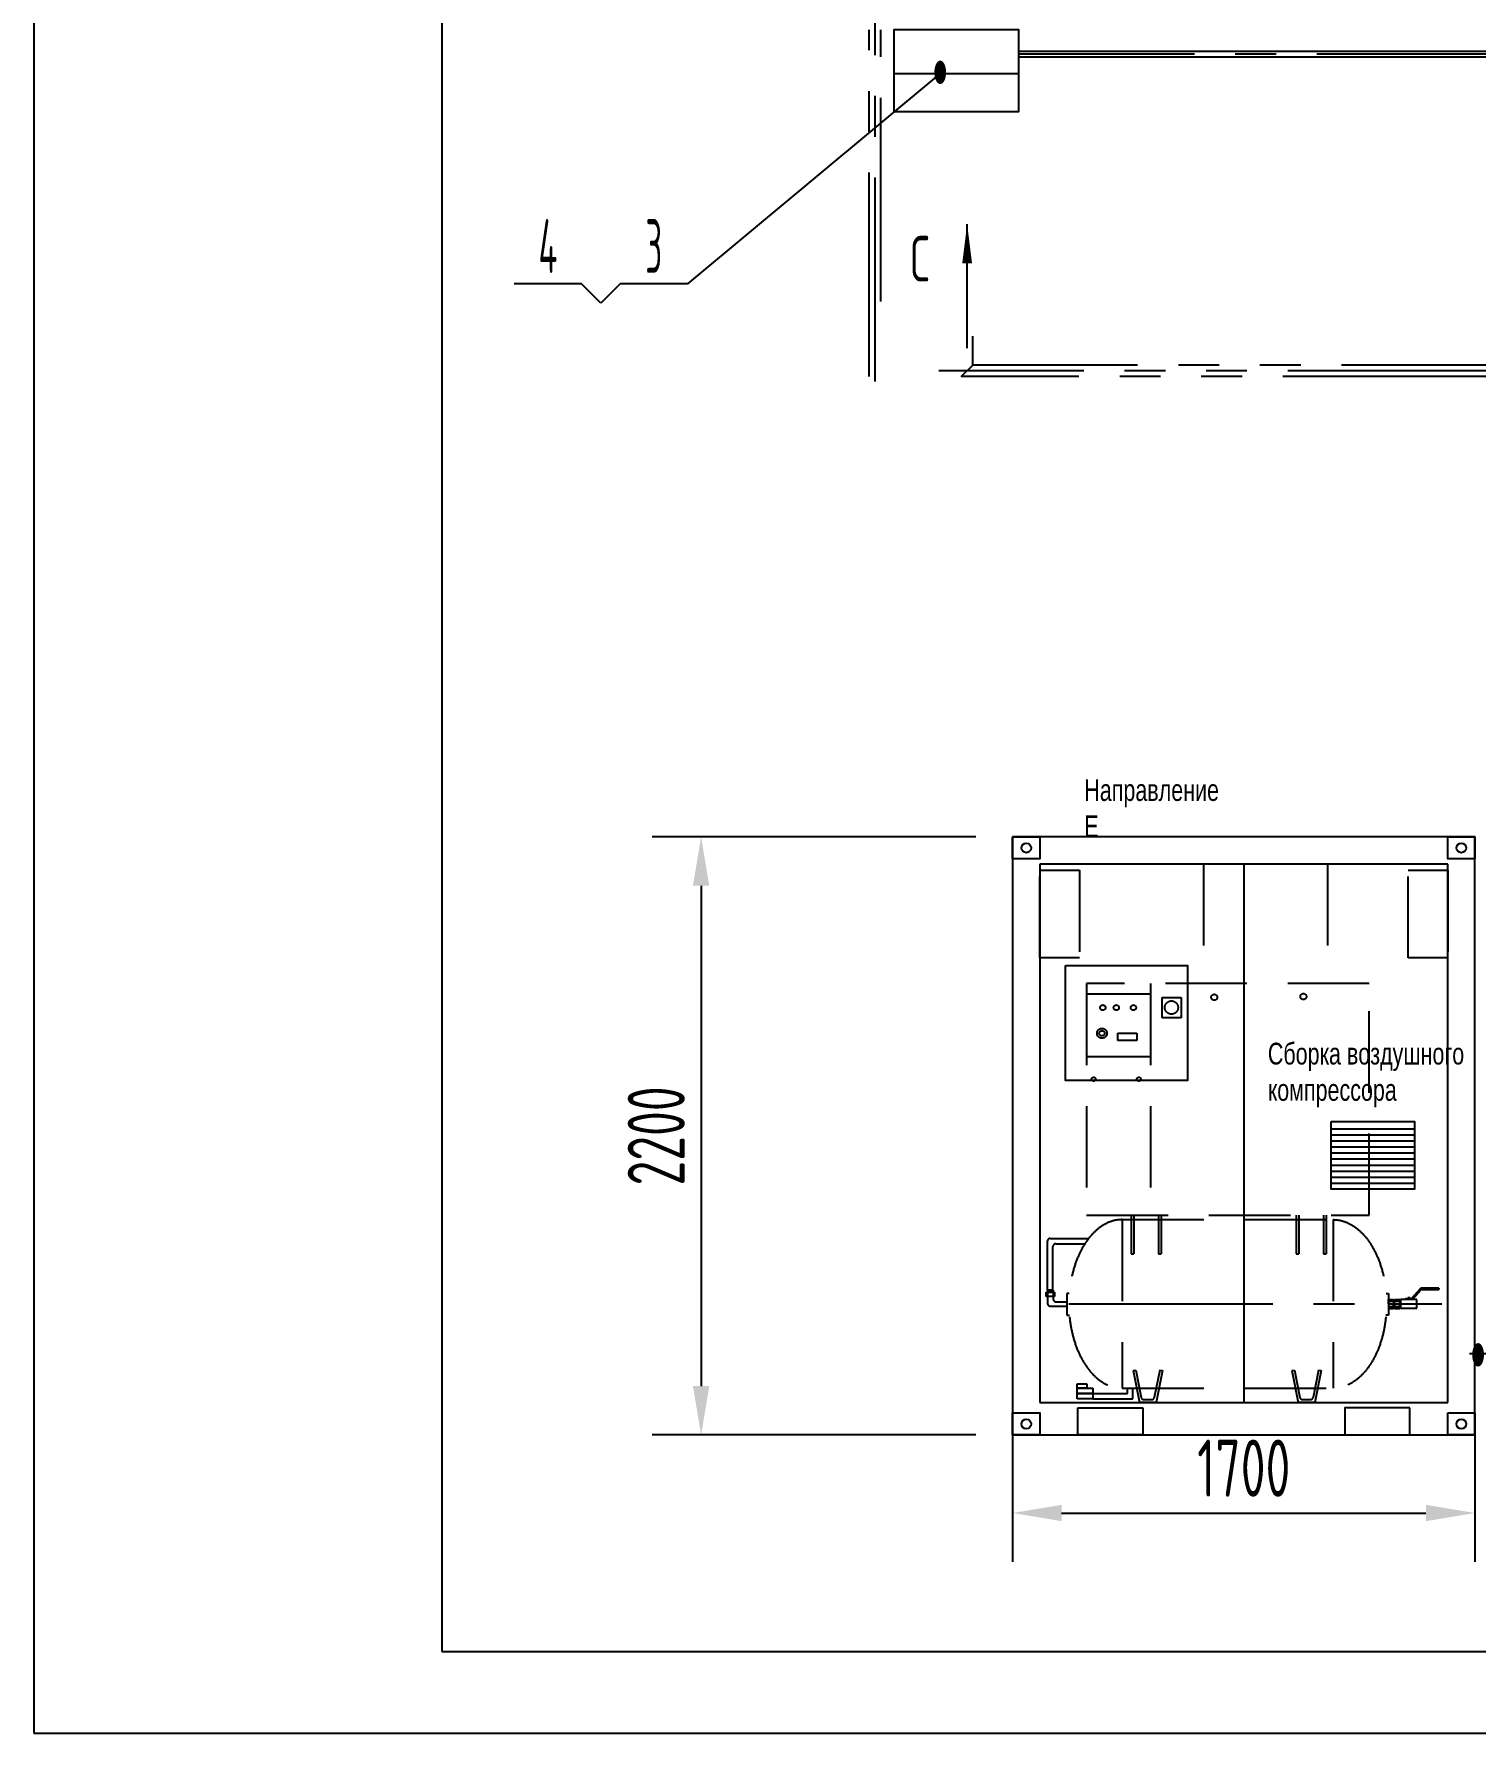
# Model space of a CAD drawing. Header units: millimetres. Extents: x 0 to 25200, y 0 to 17820.
# Drawn here: x 0 to 5300, y 0 to 6249 of the extents above; entities that cross this region are included whole.
import ezdxf
from ezdxf.enums import TextEntityAlignment as Align

# ---------------------------------------------------------------- set-up
doc = ezdxf.new("R2010")
doc.units = ezdxf.units.MM
doc.header["$LTSCALE"] = 600
for name, pattern in [('F', [0.75, 0.5, -0.25]), ('G', [2, 1.25, -0.25, 0.25, -0.25]), ('K', [2.5, 1.25, -0.25, 0.25, -0.25, 0.25, -0.25])]:
    doc.linetypes.add(name, pattern=pattern)
for name, color, linetype in [('01', 7, 'Continuous'), ('02', 1, 'Continuous'), ('04', 2, 'F'), ('05', 4, 'G'), ('07', 6, 'K'), ('08', 1, 'Continuous'), ('11', 3, 'Continuous')]:
    doc.layers.add(name, color=color, linetype=linetype)
doc.styles.get("Standard").update_dxf_attribs({"font": 'isocp', "width": 0.707, "bigfont": 'intecad.shx'})
doc.dimstyles.new('INTE', dxfattribs={"dimscale": 60, "dimtxt": 3.5, "dimasz": 3, "dimexe": 3, "dimexo": 0, "dimgap": 1, "dimtad": 1, "dimdsep": 46, "dimtxsty": 'Standard', "dimcen": 0, "dimclrd": 1, "dimclre": 1, "dimclrt": 3, "dimadec": 0, "dimazin": 0, "dimtfac": 1, "dimtmove": 0, "dimatfit": 0, "dimfxl": 1, "dimarcsym": 0})

# ---------------------------------------------------------------- blocks, each defined once
blk = doc.blocks.new('*D546')
at = {"layer": '08', "color": 1, "lineweight": -2}
for p, q in [((3463.8, 3296.1), (2273.5, 3296.1)), ((2453.5, 3116.1), (2453.5, 1276.1)), ((3463.8, 1096.1), (2273.5, 1096.1))]:
    blk.add_line(p, q, dxfattribs=at)
at = {"layer": '08', "color": 1}
for points in [[(2423.5, 3116.1), (2483.5, 3116.1), (2453.5, 3296.1)], [(2423.5, 1276.1), (2483.5, 1276.1), (2453.5, 1096.1)]]:
    blk.add_solid(points, dxfattribs=at)
at = {"layer": 'Defpoints', "color": 0}
for p in [(3463.8, 3296.1), (2453.5, 1096.1), (3463.8, 1096.1)]:
    blk.add_point(p, dxfattribs=at)
at = {"layer": '08', "color": 3, "insert": (2288.5, 2196.1), "char_height": 210, "attachment_point": 5, "rotation": 90}
blk.add_mtext('2200', dxfattribs=at)
blk = doc.blocks.new('*D547')
at = {"layer": '08', "color": 1, "lineweight": -2}
for p, q in [((3599.3, 1096.1), (3599.3, 629.2)), ((5299.3, 1096.1), (5299.3, 629.2)), ((3779.3, 809.2), (5119.3, 809.2))]:
    blk.add_line(p, q, dxfattribs=at)
at = {"layer": '08', "color": 1}
for points in [[(3779.3, 839.2), (3779.3, 779.2), (3599.3, 809.2)], [(5119.3, 839.2), (5119.3, 779.2), (5299.3, 809.2)]]:
    blk.add_solid(points, dxfattribs=at)
at = {"layer": 'Defpoints', "color": 0}
for p in [(3599.3, 1096.1), (5299.3, 1096.1), (5299.3, 809.2)]:
    blk.add_point(p, dxfattribs=at)
at = {"layer": '08', "color": 3, "insert": (4449.3, 974.2), "char_height": 210, "attachment_point": 5}
blk.add_mtext('1700', dxfattribs=at)
blk = doc.blocks.new('*U571')
at = {"layer": '01'}
for p, q in [((-18.7, 16.5), (0, 16.5)), ((-18.7, 0), (-18.7, 16.5)), ((-18.7, 10), (0, 10)), ((0, 16.5), (0, 0)), ((0, -16.5), (0, 0)), ((-18.7, 0), (-18.7, -16.5)), ((-18.7, -10), (0, -10)), ((-18.7, -16.5), (0, -16.5))]:
    blk.add_line(p, q, dxfattribs=at)
at = {"layer": '05'}
blk.add_line((-19.8, 0), (1.1, 0), dxfattribs=at)
blk = doc.blocks.new('*U589')
at = {"layer": '01'}
for points in [[(25, 292), (25, 5)], [(25, 5), (415, 5)]]:
    blk.add_lwpolyline(points, dxfattribs=at)
at = {"layer": '02'}
for points in [[(0, 297), (0, 0)], [(0, 0), (420, 0)]]:
    blk.add_lwpolyline(points, dxfattribs=at)

msp = doc.modelspace()

# ---------------------------------------------------------------- linework, layer by layer
for p, q in [((3599.293, 3296.106), (3599.293, 1096.106)), ((5299.293, 3296.106), (3599.293, 3296.106)), ((5299.293, 1096.106), (5299.293, 3296.106)), ((3699.293, 3196.106), (3699.293, 1216.106)), ((5199.293, 3196.106), (3699.293, 3196.106)), ((5199.293, 1216.106), (5199.293, 3196.106)), ((3699.293, 1216.106), (5199.293, 1216.106)), ((3838.669, 1096.106), (3838.669, 1196.106)), ((4077.848, 1196.106), (4077.848, 1096.106)), ((3599.293, 1096.106), (5299.293, 1096.106)), ((4077.848, 1096.106), (3838.669, 1096.106))]:
    msp.add_line(p, q)
for points in [[(3599.293, 3296.106), (3699.293, 3296.106), (3699.293, 3214.882), (3599.293, 3214.882)], [(5199.293, 3296.106), (5299.293, 3296.106), (5299.293, 3214.882), (5199.293, 3214.882)], [(5059.917, 1196.106), (4820.738, 1196.106), (4820.738, 1096.106), (5059.917, 1096.106)], [(3599.293, 1177.33), (3699.293, 1177.33), (3699.293, 1096.106), (3599.293, 1096.106)], [(5199.293, 1177.33), (5299.293, 1177.33), (5299.293, 1096.106), (5199.293, 1096.106)]]:
    msp.add_lwpolyline(points, close=True)
for centre in [(3649.293, 3255.494), (5249.293, 3255.494), (3649.293, 1136.718), (5249.293, 1136.718)]:
    msp.add_circle(centre, 17.656)
at = {"layer": '01'}
for p, q in [((7803.452, 6184.094), (3622.185, 6184.094)), ((7803.452, 6164.094), (3622.185, 6164.094)), ((4449.293, 3196.106), (4449.293, 1216.106)), ((4770.496, 2222.195), (5076.963, 2222.195)), ((4770.496, 2200.012), (5076.963, 2200.012)), ((4770.496, 2177.828), (5076.963, 2177.828)), ((4770.496, 2155.645), (5076.963, 2155.645)), ((4770.496, 2133.462), (5076.963, 2133.462)), ((4770.496, 2111.279), (5076.963, 2111.279)), ((4770.496, 2089.096), (5076.963, 2089.096)), ((4770.496, 2066.912), (5076.963, 2066.912)), ((4770.496, 2044.729), (5076.963, 2044.729)), ((4770.496, 2022.546), (5076.963, 2022.546))]:
    msp.add_line(p, q, dxfattribs=at)
at = {"layer": '01', "color": 7, "linetype": 'Continuous'}
for points in [[(3162.185, 5963.696), (3622.185, 5963.696), (3622.185, 6263.696), (3162.185, 6263.696)], [(3162.185, 6103.696), (3622.185, 6103.696), (3622.185, 6263.696), (3162.185, 6263.696)]]:
    msp.add_lwpolyline(points, close=True, dxfattribs=at)
at = {"layer": '01'}
for points in [[(3794.076, 2822.493), (4242.356, 2822.493), (4242.356, 2400.22), (3794.076, 2400.22)], [(4770.496, 2249.317), (5076.963, 2249.317), (5076.963, 2000.363), (4770.496, 2000.363)]]:
    msp.add_lwpolyline(points, close=True, dxfattribs=at)
at = {"layer": '02'}
for p, q in [((3332.96, 6103.696), (2403.529, 5329.777)), ((3431.94, 5093.641), (3431.94, 5549.641)), ((2014.108, 5329.777), (1766.108, 5329.777)), ((2084.818, 5259.067), (2014.108, 5329.777)), ((2155.529, 5329.777), (2084.818, 5259.067)), ((2403.529, 5329.777), (2155.529, 5329.777))]:
    msp.add_line(p, q, dxfattribs=at)
msp.add_lwpolyline([(3431.94, 5405.641, 36, 0, 0), (3431.94, 5549.641, 0, 0, 0)], format="xyseb", dxfattribs=at)
at = {"layer": '04', "color": 2, "linetype": 'F'}
for p, q in [((4301.43, 3196.106), (4301.43, 2756.106)), ((4757.211, 3196.106), (4757.211, 2756.106)), ((4106.182, 2756.106), (4106.182, 1905.106)), ((3870.922, 2719.203), (4106.182, 2719.203)), ((4106.182, 2486.933), (3870.922, 2486.933)), ((4002.434, 1888.106), (4777.707, 1888.106)), ((4002.434, 1888.106), (4002.434, 1268.106)), ((4777.707, 1888.106), (4777.707, 1268.106)), ((3737.484, 1819.303), (3879.079, 1819.303)), ((3727.484, 1629.172), (3727.484, 1809.303)), ((3747.484, 1629.172), (3747.484, 1789.303)), ((3757.484, 1799.303), (3864.858, 1799.303)), ((4035.409, 1762.873), (4045.409, 1762.873)), ((4135.771, 1762.873), (4145.771, 1762.873)), ((4642.285, 1762.873), (4652.285, 1762.873)), ((4742.647, 1762.873), (4752.647, 1762.873)), ((3727.484, 1629.172), (3727.484, 1580.144)), ((3748.481, 1629.172), (3727.484, 1629.172)), ((5066.359, 1597.795), (5099.572, 1634.463)), ((5070.064, 1594.439), (5101.79, 1629.463)), ((5166.07, 1636.106), (5103.278, 1636.106)), ((5105.495, 1631.106), (5166.07, 1631.106)), ((5166.07, 1636.106), (5166.07, 1631.106)), ((3737.484, 1570.144), (3797.836, 1570.144)), ((5000.095, 1591.723), (5004.042, 1591.723)), ((5000.095, 1563.288), (5004.042, 1563.288)), ((5026.07, 1591.181), (5022.742, 1591.181)), ((5026.07, 1565.055), (5022.742, 1565.055)), ((5043.985, 1594.106), (5043.985, 1597.795)), ((5043.985, 1597.795), (5066.359, 1597.795)), ((4041.921, 1332.981), (4051.728, 1334.938)), ((4041.921, 1332.981), (4065.234, 1216.106)), ((4051.728, 1334.938), (4071.832, 1234.15)), ((4140.413, 1334.938), (4120.309, 1234.15)), ((4150.219, 1332.981), (4126.907, 1216.106)), ((4140.413, 1334.938), (4150.219, 1332.981)), ((4625.921, 1332.981), (4635.728, 1334.938)), ((4625.921, 1332.981), (4649.234, 1216.106)), ((4635.728, 1334.938), (4655.832, 1234.15)), ((4724.413, 1334.938), (4704.309, 1234.15)), ((4734.219, 1332.981), (4710.907, 1216.106)), ((4724.413, 1334.938), (4734.219, 1332.981)), ((4002.434, 1268.106), (4777.707, 1268.106)), ((3838.669, 1196.106), (4077.848, 1196.106)), ((4126.907, 1216.106), (4065.234, 1216.106)), ((4065.234, 1216.106), (4126.907, 1216.106)), ((4081.639, 1226.106), (4110.502, 1226.106)), ((4649.234, 1216.106), (4710.907, 1216.106)), ((4710.907, 1216.106), (4649.234, 1216.106)), ((4665.639, 1226.106), (4694.502, 1226.106))]:
    msp.add_line(p, q, dxfattribs=at)
at = {"layer": '04'}
for p, q in [((4035.409, 1905.106), (4035.409, 1762.873)), ((4045.409, 1905.106), (4045.409, 1762.873)), ((4135.771, 1905.106), (4135.771, 1762.873)), ((4145.771, 1905.106), (4145.771, 1762.873)), ((4642.285, 1905.106), (4642.285, 1762.873)), ((4652.285, 1905.106), (4652.285, 1762.873)), ((4742.647, 1905.106), (4742.647, 1762.873)), ((4752.647, 1905.106), (4752.647, 1762.873)), ((4021.696, 1248.63), (4021.696, 1268.106)), ((4041.696, 1228.63), (4041.696, 1268.106)), ((3893.595, 1248.63), (4021.696, 1248.63)), ((3893.595, 1228.63), (4041.696, 1228.63))]:
    msp.add_line(p, q, dxfattribs=at)
at = {"layer": '04', "color": 2, "linetype": 'F'}
for points in [[(3699.293, 3172.928), (3844.975, 3172.928), (3844.975, 2850.489), (3699.293, 2850.489)], [(5053.611, 3172.928), (5199.293, 3172.928), (5199.293, 2850.489), (5053.611, 2850.489)], [(3870.922, 1905.106), (4910.922, 1905.106), (4910.922, 2756.106), (3870.922, 2756.106)], [(4149.004, 2705.356), (4218.415, 2705.356), (4218.415, 2630.446), (4149.004, 2630.446)], [(3985.551, 2574.432), (4055.479, 2574.432), (4055.479, 2547.089), (3985.551, 2547.089)], [(3723.07, 1620.953), (3752.76, 1620.953), (3752.76, 1605.67), (3723.07, 1605.67)], [(5026.07, 1562.106), (5086.07, 1562.106), (5086.07, 1594.106), (5026.07, 1594.106)], [(5052.437, 1597.795), (5061.081, 1597.795), (5061.081, 1600.799), (5052.437, 1600.799)], [(3836.07, 1284.185), (3872.17, 1284.185), (3872.17, 1268.106), (3836.07, 1268.106)], [(3836.07, 1268.106), (3893.595, 1268.106), (3893.595, 1248.63), (3836.07, 1248.63)], [(3893.595, 1228.63), (3836.07, 1228.63), (3836.07, 1248.63), (3893.595, 1248.63)]]:
    msp.add_lwpolyline(points, close=True, dxfattribs=at)
msp.add_lwpolyline([(3727.484, 1629.172), (3748.481, 1629.172), (3748.481, 1596.068, 0.41421356), (3758.481, 1586.068), (3797.836, 1586.068)], format="xyb", dxfattribs=at)
for points in [[(3807.628, 1617.08), (3798.746, 1617.08), (3798.746, 1536.743), (3807.826, 1536.743)], [(4972.512, 1617.08), (4981.395, 1617.08), (4981.395, 1536.743), (4972.315, 1536.743)]]:
    msp.add_lwpolyline(points, dxfattribs=at)
for centre, radius in [((4183.277, 2668.217), 24.37), ((4340.764, 2705.912), 11.106), ((4668.387, 2708.686), 11.106), ((3930.813, 2667.859), 9.787), ((3980.484, 2667.859), 9.787), ((4043.318, 2667.859), 9.787), ((3927.784, 2573.42), 18.242), ((3927.784, 2573.42), 9.787), ((3897.095, 2404.789), 7.384), ((4063.227, 2404.789), 7.384)]:
    msp.add_circle(centre, radius, dxfattribs=at)
for centre, radius, start, end in [((3737.484, 1809.303), 10, 90, 180), ((3757.484, 1789.303), 10, 90, 180), ((5103.278, 1631.106), 5, 90, 137.8293826), ((5105.495, 1626.106), 5, 90, 137.8293826), ((3737.484, 1580.144), 10, 180, 270), ((4081.639, 1236.106), 10, 191.2804149, 270), ((4110.502, 1236.106), 10, 270, 348.7195851), ((4665.639, 1236.106), 10, 191.2804149, 270), ((4694.502, 1236.106), 10, 270, 348.7195851)]:
    msp.add_arc(centre, radius, start, end, dxfattribs=at)
msp.add_ellipse((4002.434, 1578.106), major_axis=(0, 310), ratio=0.63342951, start_param=0, end_param=3.14159265, dxfattribs=at)
at = {"layer": '04', "color": 2, "linetype": 'F', "extrusion": (0, 0, -1)}
msp.add_ellipse((4777.707, 1578.106), major_axis=(0, 310), ratio=0.63342951, start_param=0, end_param=3.14159265, dxfattribs=at)
at = {"layer": '05', "color": 4, "linetype": 'G'}
for p, q in [((11468.065, 6174.094), (3622.185, 6174.094)), ((3806.07, 1578.106), (5177.1, 1578.106)), ((5279.431, 1396.106), (5370.336, 1396.106))]:
    msp.add_line(p, q, dxfattribs=at)
at = {"layer": '05'}
msp.add_line((5307.376, 1396.106), (5299.293, 1396.106), dxfattribs=at)
at = {"layer": '07', "color": 6, "linetype": 'K'}
for p, q in [((3093.154, 4971.006), (3093.154, 6570.736)), ((3072.004, 4988.886), (3072.004, 6263.696)), ((3114.304, 5264.386), (3114.304, 6263.696)), ((3452.45, 5031.186), (3452.45, 5137.386)), ((8361.031, 5010.036), (3327.79, 5010.036)), ((3410.15, 4988.886), (3452.45, 5031.186)), ((5558.65, 5031.186), (3452.45, 5031.186)), ((8343.15, 4988.886), (3410.15, 4988.886))]:
    msp.add_line(p, q, dxfattribs=at)

# ---------------------------------------------------------------- block references
at = {"layer": '01', "xscale": 60, "yscale": 60, "zscale": 60}
msp.add_blockref('*U589', (0, 0), dxfattribs=at)
at = {"layer": '04', "color": 2, "linetype": 'F'}
for p in [(5000.095, 1578.106), (5022.742, 1578.106)]:
    msp.add_blockref('*U571', p, dxfattribs=at)

# ---------------------------------------------------------------- texts
at = {"layer": '01', "insert": (3862.827, 3508.132), "char_height": 80, "width": 14.06139, "attachment_point": 1}
msp.add_mtext('{\\fArial|b0|i0|c204|p34;\\C3;Направление Е}', dxfattribs=at)
at = {"layer": '01', "insert": (4537.772, 2538.744), "char_height": 80, "attachment_point": 1}
msp.add_mtext('{\\fArial|b0|i0|c204|p34;\\C3;Сборка воздушного\\Pкомпрессора}', dxfattribs=at)
at = {"layer": '02', "width": 0.605172}
for p, p2 in [((3308.96, 6063.696), (3356.96, 6063.696)), ((5287.063, 1346.79), (5335.063, 1346.79))]:
    msp.add_text('●', height=80, dxfattribs=at).set_placement(p, p2, align=Align.FIT)
at = {"layer": '11'}
for s, width, p, p2 in [('4', 0.543846, (1855.113, 5369.777), (1925.102, 5369.777)), ('3', 0.527686, (2248.634, 5369.777), (2310.424, 5369.777))]:
    msp.add_text(s, height=197.99, dxfattribs=dict(at, width=width)).set_placement(p, p2, align=Align.FIT)
at = {"layer": '11', "width": 0.707}
msp.add_text('C', height=168, dxfattribs=at).set_placement((3219.953, 5287.926), align=Align.BOTTOM_LEFT)

# ---------------------------------------------------------------- dimensions: what is measured, and where the dimension line sits
at = {"layer": '08'}
dim = msp.add_linear_dim(base=(2453.549, 1096.106), p1=(3463.833, 3296.106), p2=(3463.833, 1096.106), angle=90, dimstyle='INTE', dxfattribs=at)
dim.commit()
dim.dimension.update_dxf_attribs({"geometry": '*D546', "text_midpoint": (2288.528, 2196.106)})
dim = msp.add_linear_dim(base=(5299.293, 809.206), p1=(3599.293, 1096.106), p2=(5299.293, 1096.106), dimstyle='INTE', dxfattribs=at)
dim.commit()
dim.dimension.update_dxf_attribs({"geometry": '*D547', "text_midpoint": (4449.293, 974.206)})

doc.saveas('drawing.dxf')
